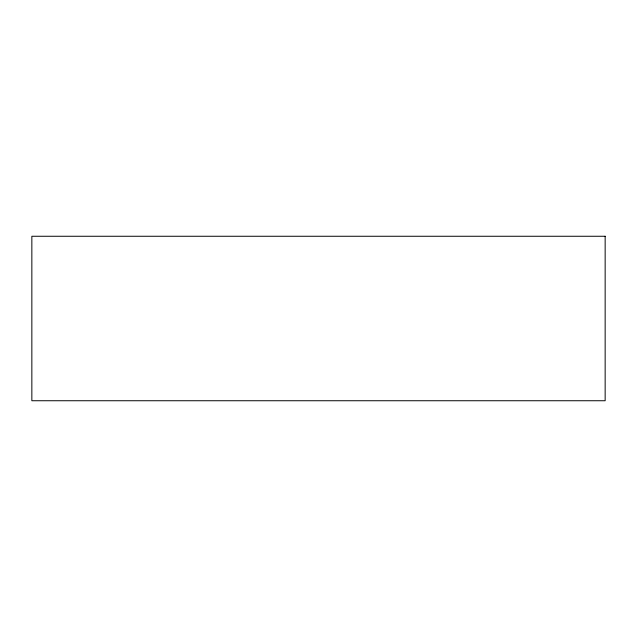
<?xml version="1.0" encoding="UTF-8"?>
<svg xmlns="http://www.w3.org/2000/svg" width="637" height="637" viewBox="0 0 637 637"><rect width="100%" height="100%" fill="white"/><g stroke="black" fill="none" stroke-linecap="round" stroke-linejoin="round"><path stroke-width="0.96" d="M605.15 236.263L31.85 236.263L31.85 400.737L605.15 400.737L605.15 236.263"/></g></svg>
